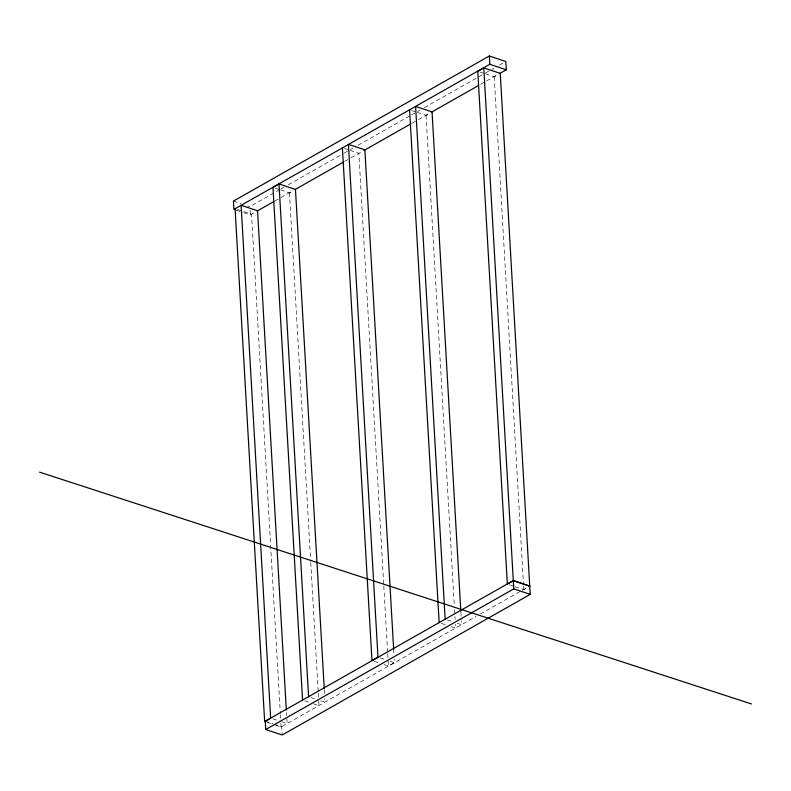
<?xml version="1.0" encoding="UTF-8"?>
<svg xmlns="http://www.w3.org/2000/svg" width="791" height="791" viewBox="0 0 791 791"><rect width="100%" height="100%" fill="white"/><g stroke="black" fill="none" stroke-linecap="round" stroke-linejoin="round"><path stroke-width="0.59" stroke-dasharray="3.96 2.97" d="M279.856 189.583L249.867 206.589L247.682 205.858M280.924 188.98L284.137 187.16M288.418 184.728L343.037 153.761M344.105 153.157L349.464 150.122M350.532 149.509L352.667 148.293M358.026 145.257L410.499 115.506M411.567 114.903L420.14 110.048M424.421 107.616L484.389 73.612M485.456 73.009L490.815 69.964M491.883 69.361L494.019 68.145M499.378 65.109L504.727 62.074M243.766 212.71L250.351 214.895L256.551 211.335M274.981 200.934L293.184 190.611M344.589 161.463L349.938 158.427M351.006 157.814L362.792 151.14M412.052 123.208L417.401 120.173M418.469 119.57L430.255 112.886M480.582 84.35L498.785 74.028M280.676 189.919L289.447 192.836L293.461 190.562M417.262 112.391L426.042 115.308L430.047 113.034M485.456 73.87L494.227 76.786L498.241 74.512M384.03 664.618L388.421 666.081L394.432 662.67L394.225 658.972M275.614 725.169L281.102 726.998L476.044 616.496M480.345 614.063L521.14 590.926M522.218 590.323L529.733 586.062M515.02 586.685L523.8 589.602L527.805 587.327M479.969 72.04L484.359 73.504M411.775 110.562L416.165 112.025M344.589 148.52L348.979 149.983M350.077 150.339L358.847 153.266L383.734 584.717M275.189 188.1L279.579 189.553M233.414 201.112L241.097 203.673M237.27 209.437L251.528 214.183L280.321 713.433M236.094 210.149L242.669 212.344M509.533 584.856L513.923 586.319M447.36 619.966L452.848 621.795M457.238 623.249L461.628 624.712L461.41 621.014M441.348 623.377L445.738 624.841M451.216 626.66L455.606 628.123L455.398 624.425M380.174 657.924L384.564 659.387M390.052 661.207L394.432 662.67M374.163 661.335L379.64 663.165M310.774 697.504L315.164 698.957M320.642 700.786L325.032 702.24L324.814 698.542M304.753 700.915L309.143 702.368M313.533 703.832L319.02 705.651L318.733 700.727M272.855 718.841L280.538 721.392M281.636 721.758L287.113 723.587L286.48 712.493M265.252 721.224L272.925 723.785M274.022 724.141L281.705 726.702L282.11 733.821M266.844 722.252L271.234 723.716M494.227 76.786L523.513 584.668M523.583 585.904L523.8 589.602M460.916 612.382L461.341 619.778M426.042 115.308L454.252 604.7M454.538 609.634L455.112 619.491M393.651 649.104L393.938 654.038M383.803 585.953L387.639 652.516M387.709 653.752L388.421 666.081M324.32 689.92L324.537 693.618M289.447 192.836L310.705 561.422M310.774 562.658L318.239 692.095M318.308 693.331L318.664 699.491M280.39 714.668L280.607 718.366M280.884 723.3L281.102 726.998M250.075 210.149L250.351 214.895"/><path stroke-width="1.19" d="M489.352 55.993L233.414 201.112L233.899 209.417L489.827 64.298L506.28 69.776L505.805 61.471L489.352 55.993L489.827 64.298M324.251 688.684L295.468 189.425L279.005 183.957L272.994 187.368L302.567 700.183M529.733 586.062L513.28 580.584L265.252 721.224L265.727 729.529L282.179 735.007L530.217 594.367L500.248 73.375L483.785 67.897L477.774 71.309L507.347 584.124L513.359 580.713L529.812 586.19M257.846 210.643L273.913 201.537M295.33 189.395L343.512 162.066M363.86 150.537L410.974 123.811M431.322 112.282L478.436 85.566M499.853 73.415L506.28 69.776M265.727 729.529L513.764 588.89L530.217 594.367M39.55 472.128L751.45 703.941M483.785 67.897L513.764 588.89M460.837 611.156L432.054 111.897L415.601 106.419L445.165 619.234M409.58 109.83L439.153 622.646M393.651 649.104L364.869 149.855L348.416 144.377L377.979 657.192L371.968 660.604L342.394 147.788M279.005 183.957L308.579 696.772M286.332 710.021L257.55 210.772L241.097 205.294L270.66 718.109L264.649 721.521L235.075 208.705"/></g></svg>
